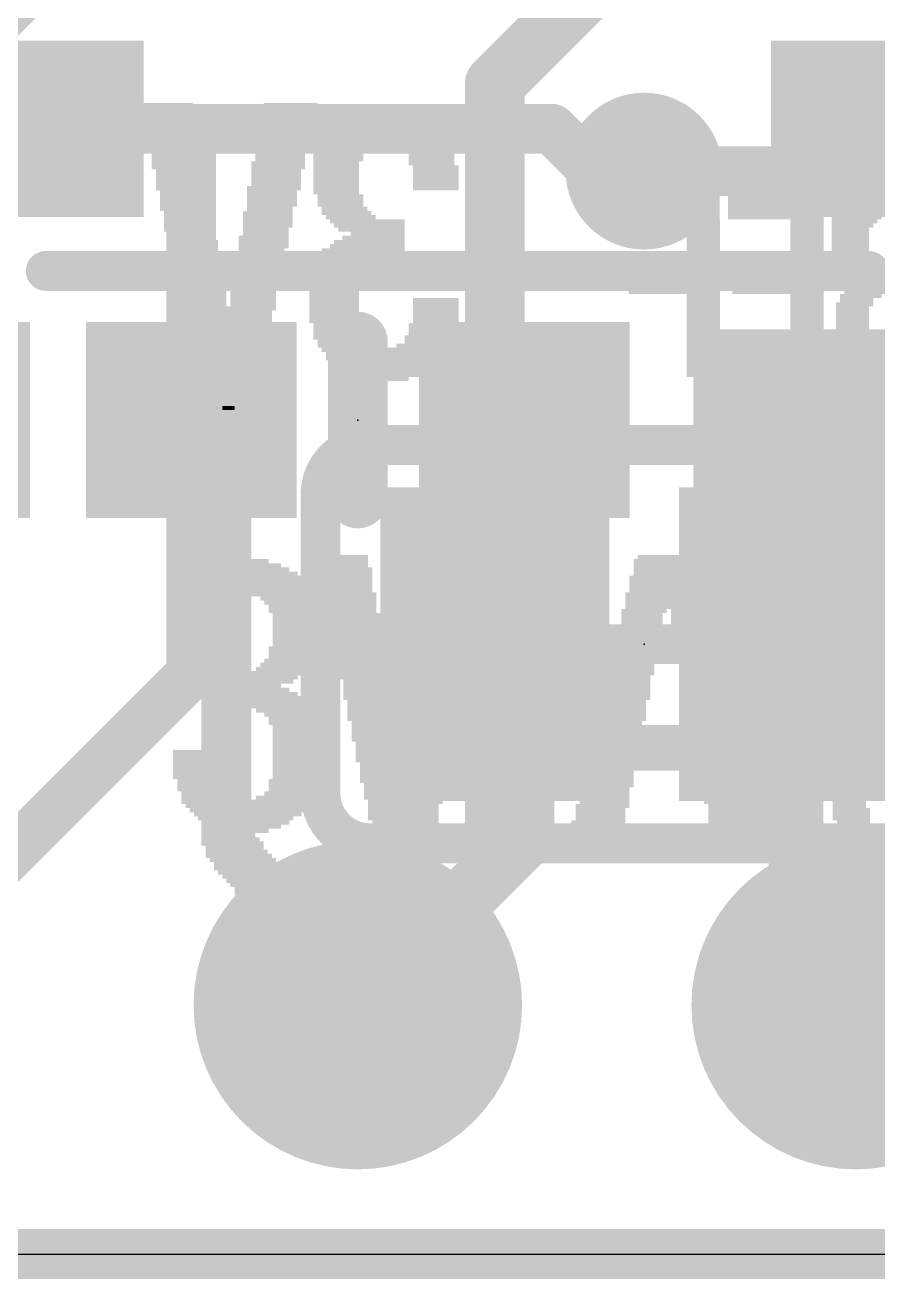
# Model space of a CAD drawing. Extents: x -0.1 to 50.8, y -0.1 to 23.
# Drawn here: x 7.19 to 11.54, y -0.13 to 6.27 of the extents above; entities that cross this region are included whole.
import ezdxf

# ---------------------------------------------------------------- set-up
doc = ezdxf.new("R2010")
doc.units = 0
for name, color, linetype in [('1', 12, 'CONTINUOUS'), ('16', 5, 'CONTINUOUS'), ('17', 110, 'CONTINUOUS'), ('18', 110, 'CONTINUOUS'), ('20', 53, 'CONTINUOUS'), ('200', 40, 'CONTINUOUS'), ('201', 6, 'CONTINUOUS'), ('21', 40, 'CONTINUOUS'), ('22', 6, 'CONTINUOUS'), ('23', 40, 'CONTINUOUS'), ('24', 6, 'CONTINUOUS')]:
    doc.layers.add(name, color=color, linetype=linetype)

# ---------------------------------------------------------------- blocks, each defined once
blk = doc.blocks.new('RECT')
blk.add_solid([(-0.5, -0.5), (0.5, -0.5), (-0.5, 0.5), (0.5, 0.5)])
blk = doc.blocks.new('ROUNDP')
at = {"const_width": 0.5}
blk.add_lwpolyline([(0, -0.25, 1), (0, 0.25, 1), (0, -0.25)], format="xyb", dxfattribs=at)
blk = doc.blocks.new('ROUNDV')
at = {"const_width": 0.5}
blk.add_lwpolyline([(0, -0.25, 1), (0, 0.25, 1), (0, -0.25)], format="xyb", dxfattribs=at)

msp = doc.modelspace()

# ---------------------------------------------------------------- linework, layer by layer
at = {"layer": '1'}
for points, const_width in [([(8.0645, 5.7405), (7.348, 5.7405)], 0.254), ([(8.04, 5.716), (8.0645, 5.7405)], 0.254), ([(8.04, 4.2545), (8.04, 5.716)], 0.254), ([(8.0645, 5.7405), (9.8805, 5.7405)], 0.254), ([(9.8805, 5.7405), (10.0965, 5.5245)], 0.254), ([(11.448, 5.7405), (11.232, 5.5245)], 0.254), ([(11.5361, 5.6524), (11.448, 5.7405)], 0.254), ([(13.8557, 5.6524), (11.5361, 5.6524)], 0.254), ([(10.0965, 5.5245), (10.3505, 5.5245)], 0.254), ([(11.232, 5.5245), (10.3505, 5.5245)], 0.254), ([(8.04, 4.2545), (8.04, 2.96)], 0.254), ([(9.74, 4.2545), (9.74, 2.12)], 0.3048), ([(11.1388, 4.2176), (11.1388, 1.5612)], 0.254), ([(8.04, 2.96), (6.35, 1.27)], 0.254), ([(9.74, 2.12), (8.89, 1.27)], 0.3048), ([(11.1388, 1.5612), (11.43, 1.27)], 0.254), ([(0, 0), (45.72, 0)], 0.254)]:
    msp.add_lwpolyline(points, dxfattribs=dict(at, const_width=const_width))
for points, const_width in [([(7.348, 5.804, 1), (7.348, 5.677)], 0.127), ([(8.1035, 5.716, 1), (7.9765, 5.716)], 0.127), ([(7.9951, 5.7609, 1), (8.0849, 5.6711)], 0.127), ([(8.0645, 5.804, 1), (8.0645, 5.677)], 0.127), ([(8.1094, 5.6956, 1), (8.0196, 5.7854)], 0.127), ([(8.0645, 5.677, 1), (8.0645, 5.804)], 0.127), ([(9.9254, 5.7854, 1), (9.8356, 5.6956)], 0.127), ([(9.8805, 5.677, 1), (9.8805, 5.804)], 0.127), ([(11.4929, 5.7854, 1), (11.4031, 5.6956)], 0.127), ([(11.4929, 5.6956, 1), (11.4031, 5.7854)], 0.127), ([(11.5361, 5.7159, 1), (11.5361, 5.5889)], 0.127), ([(11.4912, 5.6075, 1), (11.581, 5.6973)], 0.127), ([(10.0965, 5.588, 1), (10.0965, 5.461)], 0.127), ([(10.0516, 5.4796, 1), (10.1414, 5.5694)], 0.127), ([(10.3505, 5.588, 1), (10.3505, 5.461)], 0.127), ([(10.3505, 5.461, 1), (10.3505, 5.588)], 0.127), ([(11.1871, 5.5694, 1), (11.2769, 5.4796)], 0.127), ([(11.232, 5.461, 1), (11.232, 5.588)], 0.127), ([(8.1035, 4.2545, 1), (7.9765, 4.2545)], 0.127), ([(9.8162, 4.2545, 1), (9.6638, 4.2545)], 0.1524), ([(7.9765, 4.2545, 1), (8.1035, 4.2545)], 0.127), ([(11.2023, 4.2176, 1), (11.0753, 4.2176)], 0.127), ([(8.0849, 2.9151, 1), (7.9951, 3.0049)], 0.127), ([(7.9765, 2.96, 1), (8.1035, 2.96)], 0.127), ([(9.7939, 2.0661, 1), (9.6861, 2.1739)], 0.1524), ([(9.6638, 2.12, 1), (9.8162, 2.12)], 0.1524), ([(11.1837, 1.6061, 1), (11.0939, 1.5163)], 0.127), ([(11.0753, 1.5612, 1), (11.2023, 1.5612)], 0.127), ([(8.8361, 1.3239, 1), (8.9439, 1.2161)], 0.1524), ([(11.3851, 1.2251, 1), (11.4749, 1.3149)], 0.127)]:
    msp.add_lwpolyline(points, format="xyb", dxfattribs=dict(at, const_width=const_width))
at = {"layer": '16'}
for points, const_width in [([(8.509, 7.747), (6.223, 5.461)], 0.254), ([(9.5885, 5.969), (10.0965, 6.477)], 0.3048), ([(9.5885, 3.1115), (9.5885, 5.969)], 0.3048), ([(15.621, 5.5245), (10.3505, 5.5245)], 0.254), ([(11.1125, 3.81), (11.1125, 3.2385)], 0.254), ([(11.5182, 3.6442), (11.1125, 3.2385)], 0.254), ([(21.6527, 3.6442), (11.5182, 3.6442)], 0.254), ([(11.1125, 3.2385), (11.1125, 3.1115)], 0.254), ([(9.5885, 3.1115), (9.5885, 1.9685)], 0.3048), ([(11.1125, 3.1115), (11.1125, 1.5875)], 0.254), ([(9.5885, 1.9685), (8.89, 1.27)], 0.3048), ([(11.1125, 1.5875), (11.43, 1.27)], 0.254), ([(38.1, 0), (0, 0)], 0.254)]:
    msp.add_lwpolyline(points, dxfattribs=dict(at, const_width=const_width))
for points, const_width in [([(9.6647, 5.969, 1), (9.5123, 5.969)], 0.1524), ([(9.5346, 6.0229, 1), (9.6424, 5.9151)], 0.1524), ([(10.3505, 5.588, 1), (10.3505, 5.461)], 0.127), ([(11.176, 3.81, 1), (11.049, 3.81)], 0.127), ([(11.5182, 3.7077, 1), (11.5182, 3.5807)], 0.127), ([(11.5631, 3.5993, 1), (11.4733, 3.6891)], 0.127), ([(11.176, 3.2385, 1), (11.049, 3.2385)], 0.127), ([(11.0676, 3.2834, 1), (11.1574, 3.1936)], 0.127), ([(9.6647, 3.1115, 1), (9.5123, 3.1115)], 0.1524), ([(11.049, 3.2385, 1), (11.176, 3.2385)], 0.127), ([(11.176, 3.1115, 1), (11.049, 3.1115)], 0.127), ([(9.5123, 3.1115, 1), (9.6647, 3.1115)], 0.1524), ([(11.049, 3.1115, 1), (11.176, 3.1115)], 0.127), ([(9.6424, 1.9146, 1), (9.5346, 2.0224)], 0.1524), ([(9.5123, 1.9685, 1), (9.6647, 1.9685)], 0.1524), ([(11.1574, 1.6324, 1), (11.0676, 1.5426)], 0.127), ([(11.049, 1.5875, 1), (11.176, 1.5875)], 0.127), ([(8.8361, 1.3239, 1), (8.9439, 1.2161)], 0.1524), ([(11.3851, 1.2251, 1), (11.4749, 1.3149)], 0.127)]:
    msp.add_lwpolyline(points, format="xyb", dxfattribs=dict(at, const_width=const_width))
at = {"layer": '20'}
msp.add_line((2.54, 0), (48.26, 0), dxfattribs=at)
at = {"layer": '21'}
for points, const_width in [([(11.498, 5.0151), (7.298, 5.0151)], 0.2032), ([(8.89, 3.8545), (8.89, 4.6545)], 0.3048)]:
    msp.add_lwpolyline(points, dxfattribs=dict(at, const_width=const_width))
for points, const_width in [([(7.298, 5.0659, 1), (7.298, 4.9643)], 0.1016), ([(11.498, 4.9643, 1), (11.498, 5.0659)], 0.1016), ([(8.9662, 4.6545, 1), (8.8138, 4.6545)], 0.1524), ([(8.8138, 3.8545, 1), (8.9662, 3.8545)], 0.1524)]:
    msp.add_lwpolyline(points, format="xyb", dxfattribs=dict(at, const_width=const_width))
at = {"layer": '22'}
for points, const_width in [([(8.9535, 4.1275, 0.4142), (8.6995, 3.8735)], 0.2032), ([(8.9535, 4.1783, 1), (8.9535, 4.0767)], 0.1016), ([(8.9535, 4.0767, 1), (8.9535, 4.1783)], 0.1016), ([(8.7503, 3.8735, 1), (8.6487, 3.8735)], 0.1016), ([(8.6487, 3.8735, 1), (8.7503, 3.8735)], 0.1016), ([(8.6995, 2.3495, 0.4142), (8.9535, 2.0955)], 0.2032), ([(8.7503, 2.3495, 1), (8.6487, 2.3495)], 0.1016), ([(8.6487, 2.3495, 1), (8.7503, 2.3495)], 0.1016), ([(8.9535, 2.1463, 1), (8.9535, 2.0447)], 0.1016), ([(8.9535, 2.0447, 1), (8.9535, 2.1463)], 0.1016)]:
    msp.add_lwpolyline(points, format="xyb", dxfattribs=dict(at, const_width=const_width))
at = {"layer": '22', "const_width": 0.2032}
for points in [[(11.7475, 4.1275), (8.9535, 4.1275)], [(8.6995, 2.3495), (8.6995, 3.8735)], [(8.9535, 2.0955), (11.7475, 2.0955)]]:
    msp.add_lwpolyline(points, dxfattribs=at)
at = {"layer": '23'}
msp.add_point((8.89, 4.2545), dxfattribs=at)
at = {"layer": '24'}
msp.add_point((10.3505, 3.1115), dxfattribs=at)

# ---------------------------------------------------------------- block references
at = {"layer": '1', "xscale": 0.9, "yscale": 0.9, "rotation": 180}
for p in [(7.348, 5.7405), (11.448, 5.7405)]:
    msp.add_blockref('RECT', p, dxfattribs=at)
at = {"layer": '1', "xscale": 1.075}
for p in [(6.6793, 4.2545), (11.1388, 4.2176)]:
    msp.add_blockref('RECT', p, dxfattribs=at)
at = {"layer": '1', "xscale": 1.075, "rotation": 180}
for p in [(8.04, 4.2545), (9.74, 4.2545)]:
    msp.add_blockref('RECT', p, dxfattribs=at)
at = {"layer": '16', "xscale": 1.1684, "yscale": 1.6002, "rotation": 180}
for p in [(9.5885, 3.1115), (11.1125, 3.1115)]:
    msp.add_blockref('RECT', p, dxfattribs=at)
at = {"layer": '16', "xscale": 0.635, "yscale": 0.2032}
msp.add_blockref('RECT', (10.3505, 3.1115), dxfattribs=at)
at = {"layer": '17', "xscale": 1.6764, "yscale": 1.6764, "rotation": 270}
for p in [(8.89, 1.27), (8.89, 1.27), (11.43, 1.27), (11.43, 1.27)]:
    msp.add_blockref('ROUNDP', p, dxfattribs=at)
at = {"layer": '18', "xscale": 0.8001, "yscale": 0.8001}
msp.add_blockref('ROUNDV', (10.3505, 5.5245), dxfattribs=at)
msp.add_blockref('ROUNDV', (10.3505, 5.5245), dxfattribs=at)
at = {"layer": '200', "yscale": 0.0212}
for p, xscale in [((8.3182, 3.5135), 0.3598), ((8.3288, 3.5347), 0.2117), ((8.805, 3.5559), 0.2752), ((8.8156, 3.5347), 0.254), ((8.8156, 3.5135), 0.254), ((9.44, 3.5559), 0.2752), ((9.44, 3.5347), 0.2752), ((9.4294, 3.5135), 0.254), ((10.4665, 3.5347), 0.3387), ((10.4665, 3.5135), 0.3387), ((10.4771, 3.5559), 0.3175), ((8.3288, 3.45), 0.5503), ((8.3288, 3.4712), 0.508), ((8.3182, 3.4924), 0.4445), ((8.8261, 3.4924), 0.2752), ((8.8261, 3.4712), 0.2752), ((8.8261, 3.45), 0.2752), ((9.4188, 3.45), 0.2752), ((9.4294, 3.4924), 0.254), ((9.4294, 3.4712), 0.254), ((10.4665, 3.45), 0.381), ((10.4665, 3.4924), 0.3387), ((10.4771, 3.4712), 0.3598), ((8.3288, 3.4077), 0.635), ((8.3288, 3.3865), 0.635), ((8.3288, 3.4289), 0.5926), ((8.8367, 3.4289), 0.254), ((8.8367, 3.4077), 0.254), ((8.8367, 3.3865), 0.254), ((9.4082, 3.4289), 0.254), ((9.4082, 3.4077), 0.254), ((9.4082, 3.3865), 0.254), ((10.4665, 3.4289), 0.381), ((10.4665, 3.4077), 0.381), ((10.4665, 3.3865), 0.381), ((8.0959, 3.323), 0.254), ((8.3288, 3.3654), 0.6773), ((8.1277, 3.3442), 0.2752), ((8.5298, 3.3442), 0.2752), ((8.5404, 3.323), 0.254), ((8.8473, 3.3654), 0.2752), ((8.8473, 3.3442), 0.2752), ((8.8579, 3.323), 0.254), ((9.387, 3.323), 0.254), ((9.4082, 3.3654), 0.254), ((9.4082, 3.3442), 0.254), ((10.4665, 3.3654), 0.4233), ((10.4665, 3.3442), 0.4233), ((10.4665, 3.323), 0.4233), ((8.0853, 3.3019), 0.2328), ((8.0853, 3.2807), 0.2328), ((8.0853, 3.2595), 0.2328), ((8.5616, 3.3019), 0.254), ((8.5616, 3.2807), 0.254), ((8.5722, 3.2595), 0.2328), ((8.8579, 3.3019), 0.254), ((8.8579, 3.2807), 0.254), ((8.8685, 3.2595), 0.2752), ((9.387, 3.3019), 0.254), ((9.387, 3.2807), 0.254), ((9.387, 3.2595), 0.254), ((10.3395, 3.2595), 0.2117), ((10.3501, 3.2807), 0.2328), ((10.4665, 3.3019), 0.4233), ((10.5935, 3.2807), 0.2117), ((10.5935, 3.2595), 0.2117), ((8.0642, 3.2384), 0.2328), ((8.0642, 3.2172), 0.2328), ((8.0642, 3.196), 0.2328), ((8.5722, 3.2384), 0.2328), ((8.5722, 3.2172), 0.2328), ((8.5722, 3.196), 0.2328), ((8.8685, 3.2384), 0.2752), ((8.8791, 3.2172), 0.254), ((8.8791, 3.196), 0.254), ((9.3659, 3.2172), 0.254), ((9.3659, 3.196), 0.254), ((9.387, 3.2384), 0.254), ((10.3395, 3.2384), 0.2117), ((10.3395, 3.2172), 0.2117), ((10.3395, 3.196), 0.2117), ((10.5935, 3.2384), 0.2117), ((10.5935, 3.2172), 0.2117), ((10.6041, 3.196), 0.2328), ((8.0642, 3.1749), 0.2328), ((8.0642, 3.1537), 0.2328), ((8.0642, 3.1325), 0.2328), ((8.5722, 3.1749), 0.2328), ((8.5722, 3.1537), 0.2328), ((8.5722, 3.1325), 0.2328), ((8.8896, 3.1325), 0.2752), ((8.8791, 3.1749), 0.254), ((8.8791, 3.1537), 0.254), ((9.3659, 3.1749), 0.254), ((9.3659, 3.1537), 0.254), ((9.3659, 3.1325), 0.254), ((10.3289, 3.1749), 0.2328), ((10.3183, 3.1537), 0.2117), ((10.3183, 3.1325), 0.2117), ((10.6147, 3.1749), 0.2117), ((10.6147, 3.1537), 0.2117), ((10.6147, 3.1325), 0.2117), ((11.1438, 3.1325), 0.4233), ((8.551, 3.0902), 0.2328), ((8.551, 3.069), 0.2328), ((8.5722, 3.1114), 0.2328), ((8.9002, 3.1114), 0.254), ((8.9002, 3.0902), 0.254), ((8.9002, 3.069), 0.254), ((9.3447, 3.0902), 0.254), ((9.3447, 3.069), 0.254), ((9.3553, 3.1114), 0.2328), ((10.3078, 3.0902), 0.2328), ((10.3078, 3.069), 0.2328), ((10.3183, 3.1114), 0.2117), ((10.6252, 3.1114), 0.2328), ((10.6252, 3.0902), 0.2328), ((10.6252, 3.069), 0.2328), ((11.1861, 3.0902), 0.508), ((11.165, 3.1114), 0.4657), ((11.1967, 3.069), 0.5291), ((8.5192, 3.0055), 0.254), ((8.5298, 3.0267), 0.2328), ((8.551, 3.0479), 0.2328), ((8.9002, 3.0479), 0.254), ((8.9108, 3.0267), 0.2328), ((8.9214, 3.0055), 0.254), ((9.3447, 3.0479), 0.254), ((9.3447, 3.0267), 0.254), ((9.3341, 3.0055), 0.2328), ((10.2866, 3.0055), 0.2328), ((10.2972, 3.0479), 0.2117), ((10.2972, 3.0267), 0.2117), ((10.6358, 3.0479), 0.2117), ((10.6464, 3.0267), 0.2328), ((10.6464, 3.0055), 0.2328), ((11.1967, 3.0479), 0.5291), ((11.2073, 3.0267), 0.5503), ((11.2073, 3.0055), 0.5503), ((8.4134, 2.9632), 0.381), ((8.4028, 2.942), 0.3598), ((8.4981, 2.9844), 0.254), ((8.9214, 2.9844), 0.254), ((8.9214, 2.9632), 0.254), ((8.9214, 2.942), 0.254), ((9.3235, 2.9632), 0.254), ((9.3235, 2.942), 0.254), ((9.3341, 2.9844), 0.2328), ((10.276, 2.942), 0.2117), ((10.2866, 2.9844), 0.2328), ((10.2866, 2.9632), 0.2328), ((10.6464, 2.9844), 0.2328), ((10.6464, 2.9632), 0.2328), ((10.657, 2.942), 0.2117), ((11.0168, 2.9844), 0.1693), ((11.0168, 2.9632), 0.1693), ((11.0168, 2.942), 0.1693), ((11.3766, 2.9844), 0.254), ((11.3872, 2.9632), 0.2328), ((11.3978, 2.942), 0.2117), ((8.3922, 2.9209), 0.3387), ((8.3605, 2.8997), 0.2752), ((8.3817, 2.8786), 0.3175), ((8.932, 2.9209), 0.2328), ((8.932, 2.8997), 0.2328), ((8.9426, 2.8786), 0.254), ((9.3235, 2.9209), 0.254), ((9.313, 2.8997), 0.2328), ((9.313, 2.8786), 0.2328), ((10.2654, 2.9209), 0.2328), ((10.2654, 2.8997), 0.2328), ((10.2654, 2.8786), 0.2328), ((10.6676, 2.9209), 0.2328), ((10.6676, 2.8997), 0.2328), ((10.6676, 2.8786), 0.2328), ((11.0168, 2.9209), 0.1693), ((11.0168, 2.8997), 0.1693), ((11.0168, 2.8786), 0.1693), ((11.4084, 2.9209), 0.1905), ((11.4084, 2.8997), 0.1905), ((11.4084, 2.8786), 0.1905), ((8.4028, 2.8574), 0.3598), ((8.4134, 2.8362), 0.381), ((8.4346, 2.8151), 0.4233), ((8.9426, 2.8574), 0.254), ((8.9426, 2.8362), 0.254), ((8.9531, 2.8151), 0.2328), ((9.3024, 2.8574), 0.254), ((9.3024, 2.8362), 0.254), ((9.3024, 2.8151), 0.254), ((10.2548, 2.8362), 0.254), ((10.2443, 2.8151), 0.2328), ((10.2654, 2.8574), 0.2328), ((10.6676, 2.8574), 0.2328), ((10.6887, 2.8362), 0.2328), ((10.6887, 2.8151), 0.2328), ((11.0168, 2.8574), 0.1693), ((11.0168, 2.8362), 0.1693), ((11.0168, 2.8151), 0.1693), ((11.4084, 2.8574), 0.1905), ((11.4084, 2.8362), 0.1905), ((11.4084, 2.8151), 0.1905), ((8.4346, 2.7939), 0.4233), ((8.5192, 2.7727), 0.2963), ((8.5404, 2.7516), 0.254), ((8.9531, 2.7939), 0.2328), ((8.9531, 2.7727), 0.2328), ((8.9637, 2.7516), 0.254), ((9.2918, 2.7939), 0.2328), ((9.2918, 2.7727), 0.2328), ((9.2918, 2.7516), 0.2328), ((10.2443, 2.7939), 0.2328), ((10.2443, 2.7727), 0.2328), ((10.2443, 2.7516), 0.2328), ((10.6887, 2.7939), 0.2328), ((10.6887, 2.7727), 0.2328), ((10.6993, 2.7516), 0.254), ((11.0168, 2.7939), 0.1693), ((11.0168, 2.7727), 0.1693), ((11.0168, 2.7516), 0.1693), ((11.3766, 2.7516), 0.2117), ((11.3872, 2.7727), 0.1905), ((11.3978, 2.7939), 0.1693), ((8.5616, 2.7304), 0.254), ((8.5616, 2.7092), 0.254), ((8.5722, 2.6881), 0.2328), ((8.9637, 2.7304), 0.254), ((8.9743, 2.7092), 0.2328), ((8.9743, 2.6881), 0.2328), ((9.2812, 2.7304), 0.254), ((9.2706, 2.7092), 0.2328), ((9.2706, 2.6881), 0.2328), ((10.2337, 2.7304), 0.254), ((10.2231, 2.7092), 0.2328), ((10.4665, 2.6881), 0.7196), ((10.7099, 2.7304), 0.2328), ((10.7099, 2.7092), 0.2328), ((11.1861, 2.7092), 0.508), ((11.0168, 2.7304), 0.1693), ((11.1756, 2.6881), 0.4868), ((11.3555, 2.7304), 0.2117), ((8.5827, 2.6669), 0.254), ((8.5827, 2.6457), 0.254), ((8.5827, 2.6246), 0.254), ((8.9743, 2.6669), 0.2328), ((8.9743, 2.6457), 0.2328), ((8.9849, 2.6246), 0.254), ((9.26, 2.6246), 0.254), ((9.2706, 2.6669), 0.2328), ((9.2706, 2.6457), 0.2328), ((10.4665, 2.6457), 0.762), ((10.4665, 2.6246), 0.762), ((10.4771, 2.6669), 0.7408), ((11.1544, 2.6669), 0.4445), ((11.165, 2.6457), 0.4657), ((11.1756, 2.6246), 0.4868), ((8.0642, 2.5611), 0.2328), ((8.5827, 2.6034), 0.254), ((8.5827, 2.5822), 0.254), ((8.5827, 2.5611), 0.254), ((8.9955, 2.6034), 0.2328), ((8.9955, 2.5822), 0.2328), ((8.9955, 2.5611), 0.2328), ((9.2495, 2.6034), 0.2328), ((9.2495, 2.5822), 0.2328), ((9.2495, 2.5611), 0.2328), ((10.4665, 2.5611), 0.8043), ((10.4665, 2.6034), 0.762), ((10.4771, 2.5822), 0.7831), ((11.1861, 2.6034), 0.508), ((11.0168, 2.5822), 0.1693), ((11.0168, 2.5611), 0.1693), ((11.3555, 2.5822), 0.2117), ((11.3766, 2.5611), 0.1693), ((8.0642, 2.5399), 0.2328), ((8.0642, 2.5187), 0.2328), ((8.0642, 2.4976), 0.2328), ((8.5827, 2.5399), 0.254), ((8.5827, 2.5187), 0.254), ((8.5827, 2.4976), 0.254), ((8.9955, 2.5399), 0.2328), ((9.1225, 2.5187), 0.4868), ((9.1225, 2.4976), 0.4445), ((9.2495, 2.5399), 0.2328), ((10.4665, 2.5399), 0.8043), ((10.4665, 2.5187), 0.8043), ((10.4665, 2.4976), 0.8043), ((11.0168, 2.5399), 0.1693), ((11.0168, 2.5187), 0.1693), ((11.0168, 2.4976), 0.1693), ((11.3872, 2.5399), 0.1905), ((11.3978, 2.5187), 0.1693), ((11.3978, 2.4976), 0.1693), ((8.0642, 2.4764), 0.2328), ((8.0642, 2.4552), 0.2328), ((8.0748, 2.4341), 0.254), ((8.5827, 2.4764), 0.254), ((8.5827, 2.4552), 0.254), ((8.5722, 2.4341), 0.2328), ((9.1225, 2.4764), 0.4445), ((9.1225, 2.4552), 0.4445), ((9.1225, 2.4341), 0.4445), ((10.4665, 2.4764), 0.8466), ((10.1702, 2.4552), 0.254), ((10.1702, 2.4341), 0.254), ((10.7628, 2.4552), 0.254), ((10.7628, 2.4341), 0.254), ((11.0168, 2.4764), 0.1693), ((11.0168, 2.4552), 0.1693), ((11.0168, 2.4341), 0.1693), ((11.3978, 2.4764), 0.1693), ((11.3978, 2.4552), 0.1693), ((11.3978, 2.4341), 0.1693), ((8.0853, 2.4129), 0.2328), ((8.0853, 2.3917), 0.2328), ((8.0959, 2.3706), 0.254), ((8.5616, 2.4129), 0.254), ((8.5616, 2.3917), 0.254), ((8.5616, 2.3706), 0.254), ((9.1225, 2.4129), 0.4445), ((9.1225, 2.3917), 0.4022), ((9.1225, 2.3706), 0.4022), ((10.1596, 2.3917), 0.2752), ((10.149, 2.3706), 0.254), ((10.1702, 2.4129), 0.254), ((10.7628, 2.4129), 0.254), ((10.784, 2.3917), 0.254), ((10.784, 2.3706), 0.254), ((11.0168, 2.4129), 0.1693), ((11.0168, 2.3917), 0.1693), ((11.0168, 2.3706), 0.1693), ((11.3978, 2.4129), 0.1693), ((11.3978, 2.3917), 0.1693), ((11.3978, 2.3706), 0.1693), ((8.1065, 2.3494), 0.2328), ((8.1277, 2.3282), 0.2752), ((8.3182, 2.3071), 0.6561), ((8.5192, 2.3282), 0.2963), ((8.5404, 2.3494), 0.254), ((9.1225, 2.3494), 0.4022), ((9.1225, 2.3282), 0.4022), ((9.1331, 2.3071), 0.381), ((10.149, 2.3494), 0.254), ((10.149, 2.3282), 0.254), ((10.149, 2.3071), 0.254), ((10.784, 2.3494), 0.254), ((10.784, 2.3282), 0.254), ((10.8792, 2.3071), 0.4445), ((11.0168, 2.3494), 0.1693), ((11.0168, 2.3282), 0.1693), ((11.3978, 2.3494), 0.1693), ((11.3978, 2.3282), 0.1693), ((11.3978, 2.3071), 0.1693), ((8.3182, 2.2859), 0.6138), ((8.3288, 2.2647), 0.5926), ((8.3288, 2.2436), 0.5503), ((9.1225, 2.2859), 0.3598), ((9.1225, 2.2647), 0.3598), ((9.1225, 2.2436), 0.3598), ((10.1384, 2.2859), 0.2752), ((10.1278, 2.2647), 0.254), ((10.1278, 2.2436), 0.254), ((10.8898, 2.2859), 0.4233), ((10.8898, 2.2647), 0.4233), ((10.8898, 2.2436), 0.4233), ((11.3978, 2.2859), 0.1693), ((11.4084, 2.2647), 0.1905), ((11.4084, 2.2436), 0.1905), ((8.3182, 2.2224), 0.4868), ((8.3182, 2.2012), 0.4445), ((8.3182, 2.1801), 0.3598), ((9.1225, 2.2224), 0.3598), ((9.1331, 2.2012), 0.3387), ((9.1225, 2.1801), 0.3175), ((10.1173, 2.2012), 0.2752), ((10.1173, 2.1801), 0.2752), ((10.1278, 2.2224), 0.254), ((10.8898, 2.2224), 0.4233), ((10.8898, 2.2012), 0.4233), ((10.9004, 2.1801), 0.4022), ((11.4084, 2.2224), 0.1905), ((11.6835, 2.1801), 0.6985), ((11.419, 2.2012), 0.1693), ((8.3182, 2.1589), 0.2328)]:
    msp.add_blockref('RECT', p, dxfattribs=dict(at, xscale=xscale))
at = {"layer": '201', "yscale": 0.0212, "rotation": 180}
for p, xscale in [((7.9123, 5.8608), 0.2751), ((7.9123, 5.8397), 0.2751), ((7.9229, 5.8185), 0.2539), ((8.5365, 5.8397), 0.2539), ((8.5365, 5.8185), 0.2539), ((8.5471, 5.8608), 0.2751), ((9.0337, 5.8185), 0.3597), ((9.0231, 5.8397), 0.2116), ((7.9229, 5.7973), 0.2539), ((7.9229, 5.7762), 0.2539), ((7.9335, 5.755), 0.2751), ((8.5259, 5.7973), 0.2751), ((8.5259, 5.7762), 0.2751), ((8.5259, 5.755), 0.2751), ((9.0231, 5.755), 0.5501), ((9.0231, 5.7762), 0.5078), ((9.0337, 5.7973), 0.4443), ((7.9441, 5.7339), 0.2539), ((7.9441, 5.7127), 0.2539), ((7.9441, 5.6916), 0.2539), ((8.5153, 5.7339), 0.2539), ((8.5153, 5.7127), 0.2539), ((8.5153, 5.6916), 0.2539), ((9.0231, 5.7127), 0.6347), ((9.0231, 5.6916), 0.6347), ((9.0231, 5.7339), 0.5924), ((7.9441, 5.6704), 0.2539), ((7.9441, 5.6492), 0.2539), ((7.9652, 5.6281), 0.2539), ((8.4942, 5.6281), 0.2539), ((8.5048, 5.6704), 0.2751), ((8.5048, 5.6492), 0.2751), ((9.0231, 5.6704), 0.6771), ((8.8221, 5.6492), 0.2751), ((8.8116, 5.6281), 0.2539), ((9.2241, 5.6492), 0.2751), ((9.2559, 5.6281), 0.2539), ((7.9652, 5.6069), 0.2539), ((7.9652, 5.5858), 0.2539), ((7.9652, 5.5646), 0.2539), ((8.4836, 5.5646), 0.2751), ((8.4942, 5.6069), 0.2539), ((8.4942, 5.5858), 0.2539), ((8.7904, 5.6069), 0.2539), ((8.7904, 5.5858), 0.2539), ((8.7798, 5.5646), 0.2327), ((9.2665, 5.6069), 0.2327), ((9.2665, 5.5858), 0.2327), ((9.2665, 5.5646), 0.2327), ((7.9652, 5.5434), 0.2539), ((7.9864, 5.5223), 0.2539), ((7.9864, 5.5011), 0.2539), ((8.4836, 5.5434), 0.2751), ((8.473, 5.5223), 0.2539), ((8.473, 5.5011), 0.2539), ((8.7798, 5.5434), 0.2327), ((8.7798, 5.5223), 0.2327), ((8.7798, 5.5011), 0.2327), ((9.2876, 5.5434), 0.2327), ((9.2876, 5.5223), 0.2327), ((9.2876, 5.5011), 0.2327), ((7.9864, 5.48), 0.2539), ((7.9864, 5.4588), 0.2539), ((7.9864, 5.4377), 0.2539), ((8.4624, 5.4377), 0.2751), ((8.473, 5.48), 0.2539), ((8.473, 5.4588), 0.2539), ((8.7798, 5.48), 0.2327), ((8.7798, 5.4588), 0.2327), ((8.7798, 5.4377), 0.2327), ((9.2876, 5.48), 0.2327), ((9.2876, 5.4588), 0.2327), ((9.2876, 5.4377), 0.2327), ((10.4936, 5.4377), 0.4866), ((11.0226, 5.4377), 0.4866), ((11.6679, 5.4377), 0.4232), ((8.0075, 5.3953), 0.2539), ((8.0075, 5.3742), 0.2539), ((7.997, 5.4165), 0.2327), ((8.4519, 5.4165), 0.2539), ((8.4519, 5.3953), 0.2539), ((8.4519, 5.3742), 0.2539), ((8.7798, 5.4165), 0.2327), ((8.801, 5.3953), 0.2327), ((8.801, 5.3742), 0.2327), ((10.4936, 5.4165), 0.4866), ((10.4936, 5.3953), 0.4866), ((10.4936, 5.3742), 0.4866), ((11.0226, 5.4165), 0.4866), ((11.0226, 5.3953), 0.4866), ((11.0226, 5.3742), 0.4866), ((11.615, 5.3742), 0.529), ((11.6256, 5.3953), 0.5078), ((11.6468, 5.4165), 0.4655), ((8.0075, 5.353), 0.2539), ((8.0075, 5.3319), 0.2539), ((8.0181, 5.3107), 0.2327), ((8.4307, 5.3107), 0.2539), ((8.4519, 5.353), 0.2539), ((8.4413, 5.3319), 0.2327), ((8.801, 5.353), 0.2327), ((8.8221, 5.3319), 0.2327), ((8.8327, 5.3107), 0.2539), ((10.4936, 5.353), 0.4866), ((10.4936, 5.3319), 0.4866), ((10.4936, 5.3107), 0.4866), ((11.0226, 5.353), 0.4866), ((11.0226, 5.3319), 0.4866), ((11.0226, 5.3107), 0.4866), ((11.6044, 5.3319), 0.5501), ((11.6044, 5.3107), 0.5501), ((11.615, 5.353), 0.529), ((8.0181, 5.2896), 0.2327), ((8.0287, 5.2684), 0.2539), ((8.0287, 5.2472), 0.2539), ((8.4307, 5.2896), 0.2539), ((8.4307, 5.2684), 0.2539), ((8.4307, 5.2472), 0.2539), ((8.8539, 5.2896), 0.2539), ((8.9385, 5.2684), 0.3808), ((8.9491, 5.2472), 0.3597), ((10.4936, 5.2896), 0.4866), ((10.6523, 5.2684), 0.1693), ((10.6523, 5.2472), 0.1693), ((11.0226, 5.2896), 0.4866), ((11.1813, 5.2684), 0.1693), ((11.1813, 5.2472), 0.1693), ((11.4352, 5.2896), 0.2539), ((11.4246, 5.2684), 0.2327), ((11.414, 5.2472), 0.2116), ((8.0287, 5.2261), 0.2539), ((8.0393, 5.2049), 0.2327), ((8.0393, 5.1838), 0.2327), ((8.4095, 5.1838), 0.2539), ((8.4201, 5.2261), 0.2327), ((8.4201, 5.2049), 0.2327), ((8.9597, 5.2261), 0.3385), ((8.9702, 5.1838), 0.3174), ((8.9914, 5.2049), 0.2751), ((10.6523, 5.2261), 0.1693), ((10.6523, 5.2049), 0.1693), ((10.6523, 5.1838), 0.1693), ((11.1813, 5.2261), 0.1693), ((11.1813, 5.2049), 0.1693), ((11.1813, 5.1838), 0.1693), ((11.4034, 5.2261), 0.1904), ((11.4034, 5.2049), 0.1904), ((11.4034, 5.1838), 0.1904), ((8.0499, 5.1626), 0.2539), ((8.0499, 5.1414), 0.2539), ((8.0499, 5.1203), 0.2539), ((8.4095, 5.1626), 0.2539), ((8.4095, 5.1414), 0.2539), ((8.399, 5.1203), 0.2327), ((8.9173, 5.1203), 0.4232), ((8.9385, 5.1414), 0.3808), ((8.9491, 5.1626), 0.3597), ((10.6523, 5.1626), 0.1693), ((10.6523, 5.1414), 0.1693), ((10.6523, 5.1203), 0.1693), ((11.1813, 5.1626), 0.1693), ((11.1813, 5.1414), 0.1693), ((11.1813, 5.1203), 0.1693), ((11.4034, 5.1626), 0.1904), ((11.4034, 5.1414), 0.1904), ((11.4034, 5.1203), 0.1904), ((8.0604, 5.0991), 0.2327), ((8.0604, 5.078), 0.2327), ((8.0604, 5.0568), 0.2327), ((8.3884, 5.0568), 0.2539), ((8.399, 5.0991), 0.2327), ((8.399, 5.078), 0.2327), ((8.8327, 5.078), 0.2962), ((8.8116, 5.0568), 0.2539), ((8.9173, 5.0991), 0.4232), ((10.5042, 5.0568), 0.4655), ((10.6523, 5.0991), 0.1693), ((10.6523, 5.078), 0.1693), ((11.0332, 5.0568), 0.4655), ((11.1813, 5.0991), 0.1693), ((11.1813, 5.078), 0.1693), ((11.414, 5.0991), 0.1693), ((11.4246, 5.078), 0.1904), ((11.4352, 5.0568), 0.2116), ((8.071, 5.0357), 0.2539), ((8.0816, 5.0145), 0.2327), ((8.0816, 4.9933), 0.2327), ((8.3884, 5.0357), 0.2539), ((8.3778, 5.0145), 0.2327), ((8.3778, 4.9933), 0.2327), ((8.7904, 5.0357), 0.2539), ((8.7904, 5.0145), 0.2539), ((8.7798, 4.9933), 0.2327), ((10.5042, 5.0357), 0.4655), ((10.5042, 5.0145), 0.4655), ((10.5042, 4.9933), 0.4655), ((11.0332, 5.0357), 0.4655), ((11.0332, 5.0145), 0.4655), ((11.0332, 4.9933), 0.4655), ((11.4563, 5.0357), 0.2116), ((11.6256, 5.0145), 0.5078), ((11.6362, 4.9933), 0.4866), ((8.0816, 4.9722), 0.2327), ((8.0816, 4.951), 0.2327), ((8.0922, 4.9299), 0.2539), ((8.3672, 4.9299), 0.2539), ((8.3778, 4.9722), 0.2327), ((8.3778, 4.951), 0.2327), ((8.7692, 4.9722), 0.2539), ((8.7692, 4.951), 0.2539), ((8.7692, 4.9299), 0.2539), ((10.5042, 4.9722), 0.4655), ((10.5042, 4.951), 0.4655), ((10.5042, 4.9299), 0.4655), ((11.0332, 4.9722), 0.4655), ((11.0332, 4.951), 0.4655), ((11.0332, 4.9299), 0.4655), ((11.6362, 4.9299), 0.4866), ((11.6468, 4.951), 0.4655), ((11.6573, 4.9722), 0.4443), ((8.1028, 4.9087), 0.2327), ((8.1028, 4.8875), 0.2327), ((8.1028, 4.8664), 0.2327), ((8.3567, 4.9087), 0.2327), ((8.3567, 4.8875), 0.2327), ((8.3567, 4.8664), 0.2327), ((8.7692, 4.9087), 0.2539), ((8.7692, 4.8875), 0.2539), ((8.7692, 4.8664), 0.2539), ((9.2876, 4.8664), 0.2327), ((10.5042, 4.9087), 0.4655), ((10.6523, 4.8875), 0.1693), ((10.6523, 4.8664), 0.1693), ((11.0332, 4.9087), 0.4655), ((11.1813, 4.8875), 0.1693), ((11.1813, 4.8664), 0.1693), ((11.4563, 4.8875), 0.2116), ((11.4352, 4.8664), 0.1693), ((11.6256, 4.9087), 0.5078), ((8.2297, 4.8241), 0.4866), ((8.1028, 4.8452), 0.2327), ((8.2297, 4.8029), 0.4443), ((8.3567, 4.8452), 0.2327), ((8.7692, 4.8452), 0.2539), ((8.7692, 4.8241), 0.2539), ((8.7692, 4.8029), 0.2539), ((9.2876, 4.8452), 0.2327), ((9.2876, 4.8241), 0.2327), ((9.2876, 4.8029), 0.2327), ((10.6523, 4.8452), 0.1693), ((10.6523, 4.8241), 0.1693), ((10.6523, 4.8029), 0.1693), ((11.1813, 4.8452), 0.1693), ((11.1813, 4.8241), 0.1693), ((11.1813, 4.8029), 0.1693), ((11.414, 4.8241), 0.1693), ((11.414, 4.8029), 0.1693), ((11.4246, 4.8452), 0.1904), ((8.2297, 4.7818), 0.4443), ((8.2297, 4.7606), 0.4443), ((8.2297, 4.7394), 0.4443), ((8.7692, 4.7818), 0.2539), ((8.7692, 4.7606), 0.2539), ((8.7798, 4.7394), 0.2327), ((9.277, 4.7394), 0.2539), ((9.2876, 4.7818), 0.2327), ((9.2876, 4.7606), 0.2327), ((10.6523, 4.7818), 0.1693), ((10.6523, 4.7606), 0.1693), ((10.6523, 4.7394), 0.1693), ((11.1813, 4.7818), 0.1693), ((11.1813, 4.7606), 0.1693), ((11.1813, 4.7394), 0.1693), ((11.414, 4.7818), 0.1693), ((11.414, 4.7606), 0.1693), ((11.414, 4.7394), 0.1693), ((8.2297, 4.7183), 0.4443), ((8.2297, 4.6971), 0.402), ((8.2297, 4.676), 0.402), ((8.7904, 4.7183), 0.2539), ((8.7904, 4.6971), 0.2539), ((8.7904, 4.676), 0.2539), ((9.2559, 4.676), 0.2539), ((9.2665, 4.7183), 0.2327), ((9.2665, 4.6971), 0.2327), ((10.6523, 4.7183), 0.1693), ((10.6523, 4.6971), 0.1693), ((10.6523, 4.676), 0.1693), ((11.1813, 4.7183), 0.1693), ((11.1813, 4.6971), 0.1693), ((11.1813, 4.676), 0.1693), ((11.414, 4.7183), 0.1693), ((11.414, 4.6971), 0.1693), ((11.414, 4.676), 0.1693), ((8.2297, 4.6548), 0.402), ((8.2297, 4.6336), 0.402), ((8.2191, 4.6125), 0.3808), ((8.8116, 4.6548), 0.2539), ((8.8327, 4.6336), 0.2962), ((9.0337, 4.6125), 0.6559), ((9.2241, 4.6336), 0.2751), ((9.2453, 4.6548), 0.2327), ((10.6523, 4.6548), 0.1693), ((10.6523, 4.6336), 0.1693), ((10.6523, 4.6125), 0.1693), ((11.0226, 4.6336), 0.4866), ((11.0226, 4.6125), 0.4866), ((11.1813, 4.6548), 0.1693), ((11.414, 4.6548), 0.1693), ((11.414, 4.6336), 0.1693), ((11.414, 4.6125), 0.1693), ((8.2297, 4.5913), 0.3597), ((8.2297, 4.5702), 0.3597), ((8.2297, 4.549), 0.3597), ((9.0337, 4.5913), 0.6136), ((9.0231, 4.5702), 0.5924), ((9.0231, 4.549), 0.5501), ((10.6523, 4.5913), 0.1693), ((10.6523, 4.5702), 0.1693), ((10.6523, 4.549), 0.1693), ((11.0226, 4.5913), 0.4866), ((11.0226, 4.5702), 0.4866), ((11.0226, 4.549), 0.4866), ((11.4034, 4.5702), 0.1904), ((11.4034, 4.549), 0.1904), ((11.414, 4.5913), 0.1693), ((8.2297, 4.5279), 0.3597), ((8.2191, 4.5067), 0.3385), ((8.2297, 4.4855), 0.3174), ((9.0337, 4.5279), 0.4866), ((9.0337, 4.5067), 0.4443), ((9.0337, 4.4855), 0.3597), ((10.6523, 4.5279), 0.1693), ((10.6523, 4.5067), 0.1693), ((10.6523, 4.4855), 0.1693), ((11.0226, 4.5279), 0.4866), ((11.0226, 4.5067), 0.4866), ((11.1284, 4.4855), 0.6982), ((11.4034, 4.5279), 0.1904), ((11.3929, 4.5067), 0.1693), ((9.0337, 4.4644), 0.2327), ((8.2297, 4.2951), 0.1481), ((8.2297, 4.3163), 0.0635), ((8.2297, 4.2528), 0.2327), ((8.2297, 4.2316), 0.2327), ((8.2297, 4.274), 0.1904), ((8.2191, 4.1893), 0.2539), ((8.2191, 4.1682), 0.2539), ((8.2297, 4.2105), 0.2327), ((8.2191, 4.147), 0.2539), ((8.2191, 4.1258), 0.2539), ((8.2191, 4.1047), 0.2539), ((8.2191, 4.0835), 0.2539), ((8.2191, 4.0624), 0.2539), ((8.2191, 4.0412), 0.2539), ((8.2191, 4.0201), 0.2539), ((8.2191, 3.9989), 0.2539), ((8.2191, 3.9777), 0.2539), ((8.2191, 3.9566), 0.2539), ((8.2191, 3.9354), 0.2539), ((8.2191, 3.9143), 0.2539), ((8.2191, 3.8931), 0.2539), ((8.2191, 3.872), 0.2539), ((8.2191, 3.8508), 0.2539), ((8.2191, 3.8296), 0.2539), ((8.2191, 3.8085), 0.2539), ((8.2191, 3.7873), 0.2539), ((8.2191, 3.7662), 0.2539), ((8.2191, 3.745), 0.2539), ((8.2191, 3.7238), 0.2539), ((8.2191, 3.7027), 0.2539), ((8.2191, 3.6815), 0.2539), ((8.2191, 3.6604), 0.2539), ((8.2191, 3.6392), 0.2539), ((8.2191, 3.6181), 0.2539), ((8.2191, 3.5969), 0.2539), ((8.2191, 3.5757), 0.2539), ((8.2191, 3.5546), 0.2539), ((8.2191, 3.5334), 0.2539), ((8.2191, 3.5123), 0.2539), ((8.2191, 3.4911), 0.2539), ((8.2191, 3.4699), 0.2539), ((8.2191, 3.4488), 0.2539), ((8.2191, 3.4276), 0.2539), ((8.2191, 3.4065), 0.2539), ((8.2191, 3.3853), 0.2539), ((8.2191, 3.3642), 0.2539), ((8.2191, 3.343), 0.2539), ((8.2191, 3.3218), 0.2539), ((8.2191, 3.3007), 0.2539), ((8.2191, 3.2795), 0.2539), ((8.2191, 3.2584), 0.2539), ((8.2191, 3.2372), 0.2539), ((8.2191, 3.216), 0.2539), ((8.2191, 3.1949), 0.2539), ((8.2191, 3.1737), 0.2539), ((8.2191, 3.1526), 0.2539), ((8.2191, 3.1314), 0.2539), ((8.2191, 3.1103), 0.2539), ((8.2191, 3.0891), 0.2539), ((8.2191, 3.0679), 0.2539), ((8.2191, 3.0468), 0.2539), ((8.2191, 3.0256), 0.2539), ((8.2191, 3.0045), 0.2539), ((8.2191, 2.9833), 0.2539), ((8.2191, 2.9621), 0.2539), ((8.2191, 2.941), 0.2539), ((8.2191, 2.9198), 0.2539), ((8.2191, 2.8987), 0.2539), ((8.2191, 2.8775), 0.2539), ((8.2191, 2.8564), 0.2539), ((8.2191, 2.8352), 0.2539), ((8.2191, 2.814), 0.2539), ((8.2191, 2.7929), 0.2539), ((8.2191, 2.7717), 0.2539), ((8.2191, 2.7506), 0.2539), ((8.2191, 2.7294), 0.2539), ((8.2191, 2.7083), 0.2539), ((8.2191, 2.6871), 0.2539), ((8.2191, 2.6659), 0.2539), ((8.2191, 2.6448), 0.2539), ((8.2191, 2.6236), 0.2539), ((8.2191, 2.6025), 0.2539), ((8.2191, 2.5813), 0.2539), ((8.2191, 2.5601), 0.2539), ((8.2191, 2.539), 0.2539), ((8.2191, 2.5178), 0.2539), ((8.2191, 2.4967), 0.2539), ((8.2191, 2.4755), 0.2539), ((8.2191, 2.4544), 0.2539), ((8.2191, 2.4332), 0.2539), ((8.2191, 2.412), 0.2539), ((8.2191, 2.3909), 0.2539), ((8.2191, 2.3697), 0.2539), ((8.2191, 2.3486), 0.2539), ((8.2191, 2.3274), 0.2539), ((8.2191, 2.3062), 0.2539), ((8.2191, 2.2851), 0.2539), ((8.2191, 2.2639), 0.2539), ((8.2191, 2.2428), 0.2539), ((8.2191, 2.2216), 0.2539), ((8.2191, 2.2005), 0.2539), ((8.2191, 2.1793), 0.2539), ((8.2191, 2.1581), 0.2539), ((8.2297, 2.137), 0.2751), ((8.2403, 2.1158), 0.2962), ((8.2509, 2.0947), 0.3174), ((8.2614, 2.0735), 0.2962), ((8.272, 2.0523), 0.3174), ((8.2826, 2.0312), 0.3385), ((8.3038, 2.01), 0.3385), ((8.3249, 1.9889), 0.3385), ((8.3355, 1.9677), 0.3597), ((8.3461, 1.9466), 0.3385), ((8.3672, 1.9254), 0.3385), ((8.3884, 1.9042), 0.3385), ((8.4095, 1.8831), 0.3385), ((8.4307, 1.8619), 0.3385), ((8.4307, 1.8408), 0.3385), ((8.4519, 1.8196), 0.3385), ((8.473, 1.7984), 0.3385), ((8.4942, 1.7773), 0.3385), ((8.5153, 1.7561), 0.3385), ((8.5365, 1.735), 0.3385), ((8.5365, 1.7138), 0.3385), ((8.5577, 1.6927), 0.3385), ((8.5788, 1.6715), 0.3385), ((8.6, 1.6503), 0.3385), ((8.6211, 1.6292), 0.3385), ((8.6211, 1.608), 0.3385), ((8.6423, 1.5869), 0.3385), ((8.6634, 1.5657), 0.3385), ((8.6846, 1.5445), 0.3385), ((8.7058, 1.5234), 0.3385), ((8.7269, 1.5022), 0.3385), ((8.7269, 1.4811), 0.3385), ((11.7314, 1.4811), 0.4232), ((11.7525, 1.5022), 0.4232), ((8.7481, 1.4599), 0.3385), ((8.7692, 1.4388), 0.3385), ((8.7904, 1.4176), 0.3385), ((11.6468, 1.4176), 0.4232), ((11.6785, 1.4388), 0.402), ((11.7102, 1.4599), 0.4232), ((8.8221, 1.3753), 0.3597), ((8.8116, 1.3964), 0.3385), ((8.8327, 1.3541), 0.3385), ((8.8539, 1.333), 0.3385), ((11.5515, 1.333), 0.402), ((11.5727, 1.3541), 0.402), ((11.6044, 1.3753), 0.4232), ((11.6256, 1.3964), 0.4232), ((8.875, 1.3118), 0.3385), ((8.8856, 1.2907), 0.3174), ((8.8962, 1.2695), 0.2962), ((11.4986, 1.2695), 0.3385), ((11.5304, 1.3118), 0.402), ((11.5198, 1.2907), 0.3808), ((8.8962, 1.2483), 0.2962), ((8.9068, 1.2272), 0.2751), ((8.9173, 1.206), 0.2539), ((11.4881, 1.2483), 0.3174), ((11.4775, 1.2272), 0.2962), ((11.4669, 1.206), 0.2751), ((8.9173, 1.1849), 0.2116), ((8.9173, 1.1637), 0.1693), ((8.9173, 1.1425), 0.127), ((11.4669, 1.1849), 0.2327), ((11.4563, 1.1637), 0.1693), ((11.4563, 1.1425), 0.127)]:
    msp.add_blockref('RECT', p, dxfattribs=dict(at, xscale=xscale))

doc.saveas('drawing.dxf')
